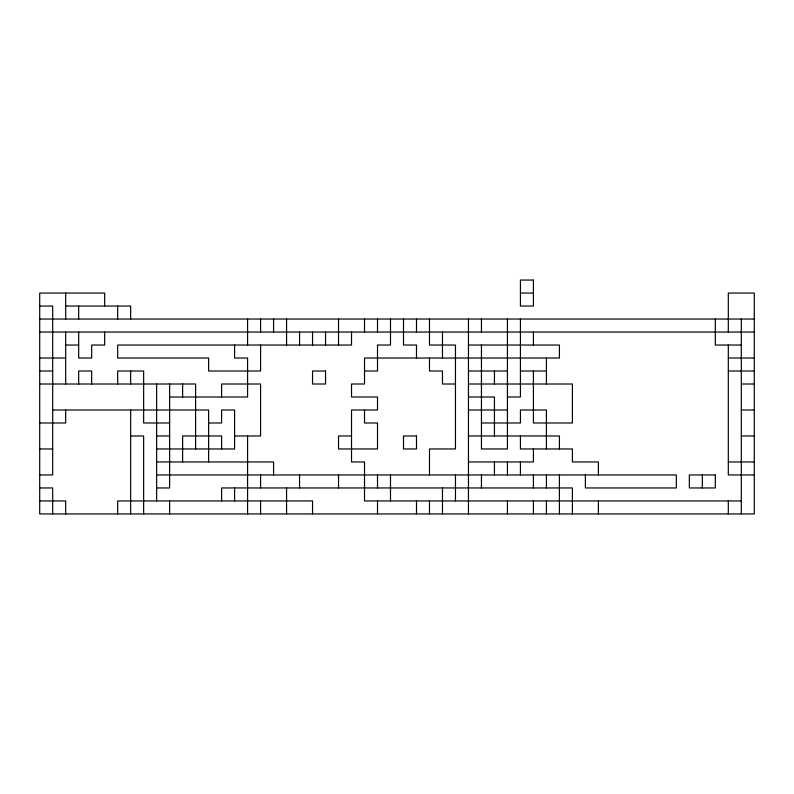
<?xml version="1.0" encoding="UTF-8"?>
<svg xmlns="http://www.w3.org/2000/svg" width="794" height="794" viewBox="0 0 794 794"><rect width="100%" height="100%" fill="white"/><g stroke="black" fill="none" stroke-linecap="round" stroke-linejoin="round"><path stroke-width="1.19" d="M520.427 293.055L533.419 293.055M39.7 306.047L52.692 306.047L52.692 474.961L39.7 474.961M65.684 306.047L130.653 306.047L130.653 319.039M39.7 319.039L754.3 319.039M39.7 332.041L754.3 332.041M65.684 345.033L78.675 345.033M468.46 345.033L559.413 345.033L559.413 358.025L364.515 358.025L364.515 384.008L351.524 384.008L351.524 397L377.507 397L377.507 409.992L351.524 409.992L351.524 461.959L364.515 461.959L364.515 500.945L741.308 500.945M741.308 345.033L715.325 345.033L715.325 319.039M39.7 358.025L65.684 358.025M728.316 358.025L754.3 358.025M39.7 371.016L52.692 371.016M364.515 371.016L377.507 371.016L377.507 345.033L390.499 345.033L390.499 319.039M468.46 371.016L507.435 371.016M520.427 371.016L546.421 371.016M728.316 371.016L754.3 371.016M39.7 384.008L195.612 384.008L195.612 448.967M455.468 384.008L442.476 384.008L442.476 371.016L429.485 371.016L429.485 358.025M468.46 384.008L572.405 384.008L572.405 422.984L533.419 422.984L533.419 371.016M741.308 384.008L754.3 384.008M169.628 397L247.579 397L247.579 358.025L234.587 358.025L234.587 345.033M468.46 397L494.444 397L494.444 435.975M507.435 397L520.427 397L520.427 319.039M52.692 409.992L208.604 409.992L208.604 461.959M468.46 409.992L507.435 409.992M741.308 409.992L754.3 409.992M39.7 422.984L65.684 422.984L65.684 409.992M169.628 422.984L143.645 422.984L143.645 371.016L117.661 371.016L117.661 384.008M208.604 422.984L221.595 422.984L221.595 409.992L234.587 409.992L234.587 448.967L156.636 448.967M481.452 422.984L520.427 422.984L520.427 409.992L546.421 409.992L546.421 448.967M130.653 435.975L143.645 435.975L143.645 513.936M156.636 435.975L169.628 435.975M234.587 435.975L260.581 435.975L260.581 384.008L221.595 384.008L221.595 397M351.524 435.975L338.532 435.975L338.532 448.967L377.507 448.967L377.507 422.984L364.515 422.984L364.515 409.992M468.46 435.975L559.413 435.975L559.413 448.967M741.308 435.975L754.3 435.975M39.7 448.967L52.692 448.967M156.636 461.959L273.573 461.959L273.573 474.961M468.46 461.959L533.419 461.959L533.419 448.967M728.316 461.959L754.3 461.959M156.636 474.961L676.339 474.961L676.339 487.953L585.396 487.953L585.396 474.961M754.3 474.961L728.316 474.961L728.316 345.033M39.7 487.953L52.692 487.953L52.692 513.936M156.636 487.953L169.628 487.953L169.628 384.008M39.7 500.945L65.684 500.945L65.684 513.936M741.308 319.039L741.308 513.936M728.316 332.041L728.316 293.055L754.3 293.055L754.3 513.936L39.7 513.936L39.7 293.055L104.659 293.055L104.659 306.047M728.316 500.945L728.316 513.936M702.333 474.961L702.333 487.953M598.388 474.961L598.388 461.959L572.405 461.959L572.405 448.967L520.427 448.967L520.427 435.975M598.388 500.945L598.388 513.936M572.405 513.936L572.405 487.953L221.595 487.953L221.595 500.945M559.413 474.961L559.413 513.936M546.421 358.025L546.421 384.008M546.421 474.961L546.421 487.953M546.421 500.945L546.421 513.936M533.419 332.041L533.419 345.033M533.419 474.961L533.419 487.953M533.419 500.945L533.419 513.936M520.427 461.959L520.427 474.961M507.435 319.039L507.435 448.967L481.452 448.967L481.452 345.033M507.435 461.959L507.435 474.961M507.435 500.945L507.435 513.936M494.444 371.016L494.444 384.008M494.444 461.959L494.444 474.961M481.452 319.039L481.452 332.041M481.452 474.961L481.452 487.953M468.46 319.039L468.46 513.936M455.468 474.961L455.468 500.945M442.476 332.041L442.476 358.025M442.476 487.953L442.476 513.936M429.485 319.039L429.485 345.033L455.468 345.033L455.468 448.967L429.485 448.967L429.485 474.961M429.485 500.945L429.485 513.936M416.493 319.039L416.493 332.041M416.493 358.025L416.493 345.033L403.501 345.033L403.501 319.039M416.493 500.945L416.493 513.936M390.499 474.961L390.499 500.945M377.507 319.039L377.507 332.041M377.507 474.961L377.507 487.953M377.507 500.945L377.507 513.936M364.515 319.039L364.515 332.041M351.524 332.041L351.524 345.033L117.661 345.033L117.661 358.025L208.604 358.025L208.604 371.016L260.581 371.016L260.581 345.033M338.532 319.039L338.532 345.033M338.532 474.961L338.532 487.953M325.54 332.041L325.54 345.033M312.548 332.041L312.548 345.033M312.548 513.936L312.548 500.945L117.661 500.945L117.661 513.936M299.556 332.041L299.556 345.033M299.556 474.961L299.556 487.953M286.565 319.039L286.565 345.033M286.565 487.953L286.565 513.936M273.573 319.039L273.573 332.041M260.581 319.039L260.581 332.041M260.581 474.961L260.581 487.953M260.581 500.945L260.581 513.936M247.579 319.039L247.579 345.033M247.579 435.975L247.579 513.936M234.587 487.953L234.587 500.945M221.595 448.967L221.595 435.975L182.62 435.975L182.62 461.959M182.62 384.008L182.62 397M169.628 500.945L169.628 513.936M156.636 384.008L156.636 500.945M130.653 371.016L130.653 384.008M130.653 409.992L130.653 513.936M117.661 306.047L117.661 319.039M104.659 332.041L104.659 345.033L91.667 345.033L91.667 358.025L78.675 358.025L78.675 332.041M91.667 384.008L91.667 371.016L78.675 371.016L78.675 384.008M78.675 306.047L78.675 319.039M65.684 293.055L65.684 319.039M65.684 332.041L65.684 384.008M533.419 280.064L520.427 280.064L520.427 306.047L533.419 306.047L533.419 280.064M325.54 371.016L312.548 371.016L312.548 384.008L325.54 384.008L325.54 371.016M416.493 435.975L403.501 435.975L403.501 448.967L416.493 448.967L416.493 435.975M715.325 474.961L689.341 474.961L689.341 487.953L715.325 487.953L715.325 474.961"/></g></svg>
